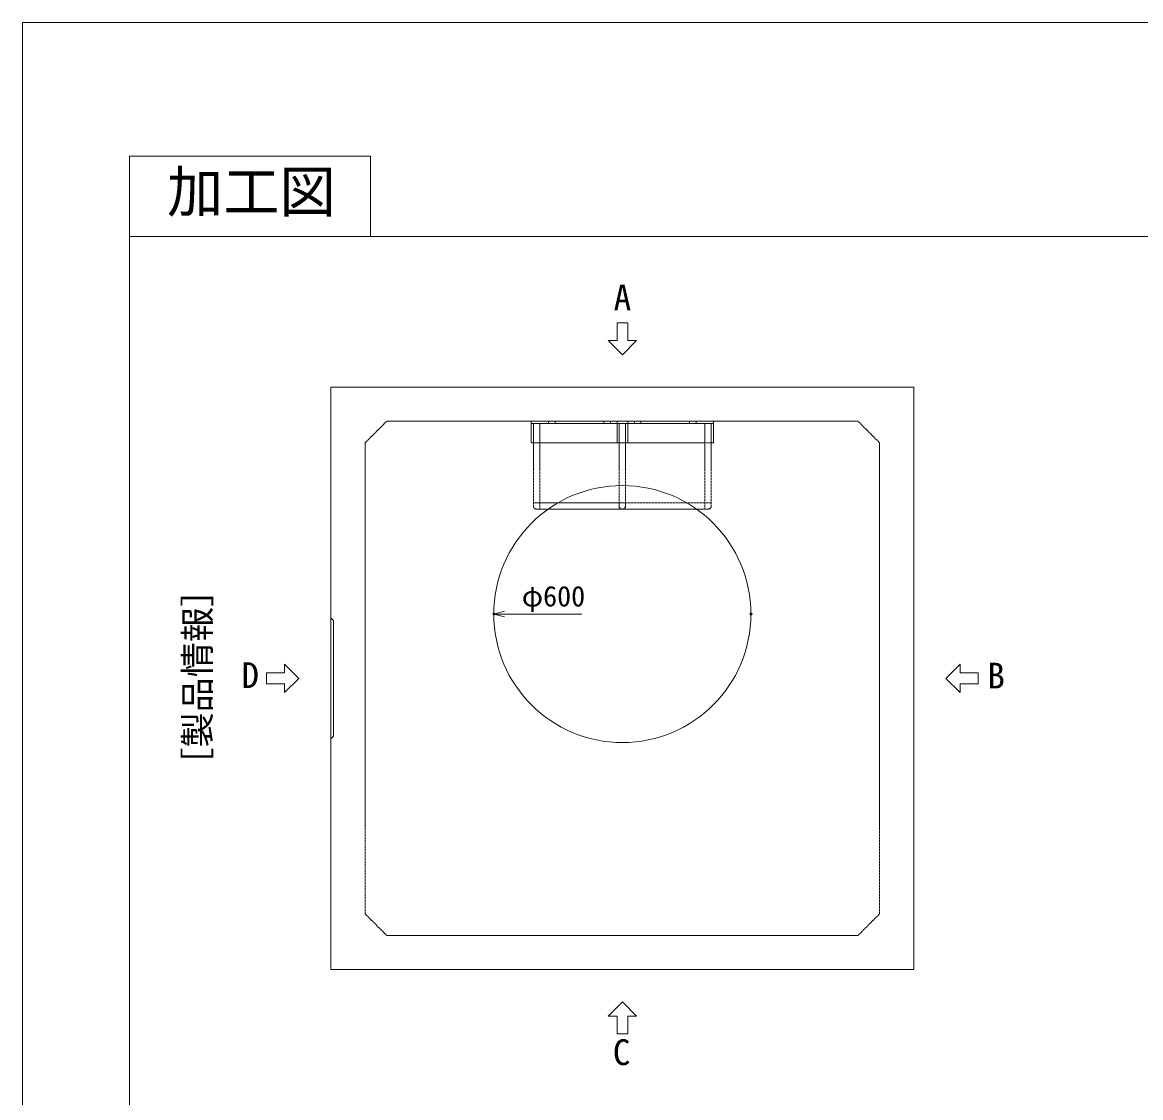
# Model space of a CAD drawing. Units: millimetres, scale not verified. Extents: x -3712 to 3712, y -2625 to 2625.
# Drawn here: x -3712 to -1103, y 115 to 2625 of the extents above; entities that cross this region are included whole.
import ezdxf
from ezdxf.enums import TextEntityAlignment as Align

# ---------------------------------------------------------------- set-up
doc = ezdxf.new("R2010")
doc.units = ezdxf.units.MM
doc.header["$LTSCALE"] = 10
doc.header["$PDMODE"] = 32
doc.header["$PDSIZE"] = 5
doc.linetypes.add('LONG_DASHED1', pattern=[7, 6, -1])
for name, color, linetype, lineweight in [('0-0_D-TTL', 7, 'Continuous', 9), ('0-1_Defpoints', 7, 'Continuous', 9), ('0-3_D-TTL-TXT', 7, 'Continuous', 9), ('0-4_D-STR-TXT', 7, 'Continuous', 9), ('0-5_D-STR-DIM', 3, 'Continuous', 9), ('0-6_0', 7, 'Continuous', 9), ('0-7_D-STR', 7, 'LONG_DASHED1', 9), ('0-8_D-STR-STR1', 7, 'Continuous', 9), ('0-A_D-STR-STR3', 2, 'LONG_DASHED1', 9)]:
    doc.layers.add(name, color=color, linetype=linetype, lineweight=lineweight)
doc.styles.add('ＭＳ ゴシック', font='')
doc.styles.get('ＭＳ ゴシック').set_extended_font_data('MS Gothic')

# ---------------------------------------------------------------- blocks, each defined once
blk = doc.blocks.new('A$C4DE05FD1')
at = {"layer": '0-0_D-TTL', "color": 134}
for p, q in [((2000, 39500), (2000, 2000)), ((2000, 38000), (57400, 38000))]:
    blk.add_line(p, q, dxfattribs=at)
blk.add_lwpolyline([(2000, 39500), (6500, 39500), (6500, 38000)], dxfattribs=at)
at = {"layer": '0-1_Defpoints', "color": 134}
for q in [(0, 0), (59400, 42000)]:
    blk.add_line((0, 42000), q, dxfattribs=at)
at = {"layer": '0-3_D-TTL-TXT', "style": 'ＭＳ ゴシック'}
blk.add_text('加工図', height=769.7, dxfattribs=at).set_placement((2699.92, 38223.71), align=Align.BOTTOM_LEFT)
blk = doc.blocks.new('_Open30')
at = {"layer": '0-6_0'}
blk.add_line((0, 0), (-10, 0), dxfattribs=at)
blk.add_lwpolyline([(-10, 2.679), (0, 0), (-10, -2.679)], dxfattribs=at)
blk = doc.blocks.new('A$C70CC1A47')
at = {"layer": '0-8_D-STR-STR1', "linetype": 'LONG_DASHED1'}
for p, q in [((0, 1410), (60, 1350)), ((60, -1350), (60, 1350)), ((60, -1350), (0, -1410))]:
    blk.add_line(p, q, dxfattribs=at)
blk = doc.blocks.new('A$C0FAD613D')
at = {"layer": '0-7_D-STR'}
for p, q in [((-6000, 5500), (-5500, 6000)), ((-5500, 6000), (5500, 6000)), ((6000, 5500), (5500, 6000)), ((-6000, -5500), (-6000, 5500)), ((6000, -5500), (6000, 5500)), ((-6000, -5500), (-5500, -6000)), ((6000, -5500), (5500, -6000)), ((-5500, -6000), (5500, -6000))]:
    blk.add_line(p, q, dxfattribs=at)
at = {"layer": '0-7_D-STR', "linetype": 'Continuous'}
blk.add_lwpolyline([(-6800, -6800), (-6800, 6800), (6800, 6800), (6800, -6800)], close=True, dxfattribs=at)
blk.add_circle((0, 1500), 3000, dxfattribs=at)
at = {"layer": '0-8_D-STR-STR1'}
blk.add_blockref('A$C70CC1A47', (-6800, 0), dxfattribs=at)
blk = doc.blocks.new('A$C10746F33')
at = {"layer": '0-A_D-STR-STR3'}
for p, q in [((1125, 0), (-1125, 0)), ((-720, -50), (-720, 0)), ((-570, -50), (-570, 0)), ((570, -50), (570, 0)), ((720, -50), (720, 0)), ((1125, -500), (1125, 0)), ((1125, -50), (-1125, -50)), ((-1075, -50), (-1075, -1975)), ((-925, -50), (-925, -1900)), ((925, -50), (925, -2050)), ((1075, -50), (1075, -1975)), ((1075, -500), (-1075, -500)), ((925, -500), (-925, -500)), ((1125, -500), (1075, -500)), ((-925, -1900), (-1075, -1900)), ((1000, -2050), (-1000, -2050)), ((-925, -1900), (-925, -2050)), ((1075, -1900), (-925, -1900))]:
    blk.add_line(p, q, dxfattribs=at)
blk.add_lwpolyline([(-1075, -500), (-1125, -500), (-1125, 0)], dxfattribs=at)
for centre, start, end in [((-1000, -1975), 180, 270), ((1000, -1975), 270, 0)]:
    blk.add_arc(centre, 75, start, end, dxfattribs=at)
blk = doc.blocks.new('A$C13A32EE1')
at = {"layer": '0-4_D-STR-TXT'}
for p, q in [((75, 200), (75, 450)), ((0, 0), (-200, 200)), ((-75, 200), (-200, 200)), ((0, 0), (200, 200)), ((75, 200), (200, 200))]:
    blk.add_line(p, q, dxfattribs=at)
blk.add_lwpolyline([(75, 450), (-75, 450), (-75, 200)], dxfattribs=at)
blk = doc.blocks.new('A$C13870177')
at = {"layer": '0-4_D-STR-TXT', "xscale": 1.666667, "yscale": 1.666667}
blk.add_blockref('A$C13A32EE1', (0, 7550), dxfattribs=at)
at = {"layer": '0-4_D-STR-TXT', "yscale": 1.666667}
for p, xscale, rotation in [((-7550, 0), 1.666667, 90), ((7550, 0), -1.666667, 270), ((0, -7550), -1.666667, 180)]:
    blk.add_blockref('A$C13A32EE1', p, dxfattribs=dict(at, xscale=xscale, rotation=rotation))
at = {"layer": '0-4_D-STR-TXT', "style": 'ＭＳ ゴシック'}
for s, p in [('A', (-203.7, 8411.6)), ('D', (-8887.9, -405.8)), ('B', (8516.5, -417.1)), ('C', (-223.1, -9207.7))]:
    blk.add_text(s, height=601.3, dxfattribs=at).set_placement(p, align=Align.BOTTOM_LEFT)
blk.add_text('［製品情報］', height=601.3, rotation=90, dxfattribs=at).set_placement((-9434.9, -2434.2), align=Align.BOTTOM_LEFT)

msp = doc.modelspace()

# ---------------------------------------------------------------- linework, layer by layer
at = {"layer": '0-1_Defpoints'}
for p in [(-2612.5, 1243.75), (-2012.5, 1243.75)]:
    msp.add_point(p, dxfattribs=at)
at = {"layer": '0-5_D-STR-DIM'}
msp.add_line((-2407.27, 1243.75), (-2587.5, 1243.75), dxfattribs=at)

# ---------------------------------------------------------------- block references
at = {"layer": '0-0_D-TTL', "xscale": 0.125, "yscale": 0.125}
msp.add_blockref('A$C4DE05FD1', (-3712.5, -2625), dxfattribs=at)
at = {"layer": '0-4_D-STR-TXT', "xscale": 0.1, "yscale": 0.1}
msp.add_blockref('A$C13870177', (-2312.5, 1093.75), dxfattribs=at)
at = {"layer": '0-5_D-STR-DIM', "xscale": 2.5, "yscale": 2.5, "rotation": 180}
msp.add_blockref('_Open30', (-2612.5, 1243.75), dxfattribs=at)
at = {"layer": '0-7_D-STR', "xscale": 0.1, "yscale": 0.1}
msp.add_blockref('A$C0FAD613D', (-2312.5, 1093.75), dxfattribs=at)
at = {"layer": '0-A_D-STR-STR3', "yscale": 0.1}
for p, xscale in [((-2412.5, 1693.75), -0.1), ((-2212.5, 1693.75), 0.1)]:
    msp.add_blockref('A$C10746F33', p, dxfattribs=dict(at, xscale=xscale))

# ---------------------------------------------------------------- texts
at = {"layer": '0-5_D-STR-DIM', "style": 'ＭＳ ゴシック'}
msp.add_text('φ600', height=48.09, dxfattribs=at).set_placement((-2547.19, 1247), align=Align.BOTTOM_LEFT)

doc.saveas('drawing.dxf')
